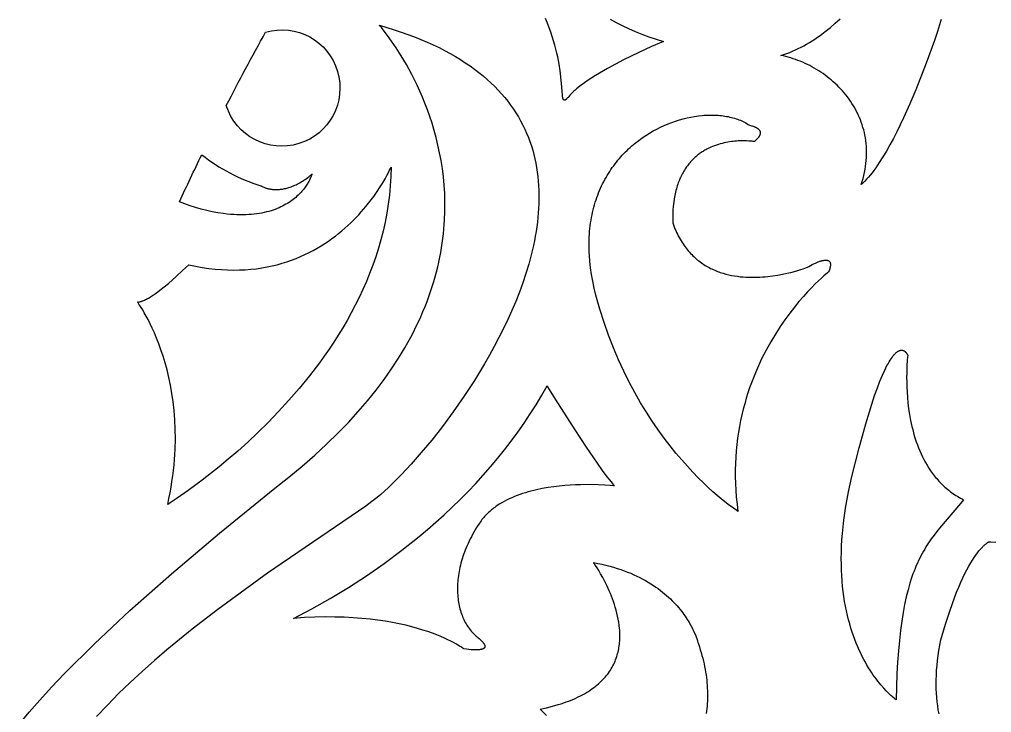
# Model space of a CAD drawing. Extents: x -3008 to 184, y 2842 to 4842.
# Drawn here: x -2762.5 to -2462.8, y 3997.6 to 4211.3 of the extents above; entities that cross this region are included whole.
import ezdxf

# ---------------------------------------------------------------- set-up
doc = ezdxf.new("R2010")
doc.units = 0
doc.layers.add('LAYER_1', color=7, linetype='CONTINUOUS')

msp = doc.modelspace()

# ---------------------------------------------------------------- linework, layer by layer
at = {"layer": 'LAYER_1'}
for points in [[(-2580.34, 4211.45), (-2578.53, 4210.43), (-2576.65, 4209.45), (-2574.7, 4208.51), (-2572.69, 4207.62), (-2570.62, 4206.77), (-2568.47, 4205.97), (-2566.26, 4205.22), (-2563.97, 4204.52), (-2567.66, 4202.94), (-2571.58, 4201.15), (-2576.26, 4198.87), (-2578.74, 4197.58), (-2581.24, 4196.22), (-2583.7, 4194.79), (-2584.9, 4194.06), (-2586.06, 4193.32), (-2587.19, 4192.58), (-2588.27, 4191.82), (-2589.3, 4191.07), (-2590.27, 4190.31), (-2590.72, 4189.93), (-2591.17, 4189.55), (-2591.59, 4189.18), (-2591.99, 4188.8), (-2592.37, 4188.42), (-2592.73, 4188.05), (-2593.07, 4187.68), (-2593.38, 4187.3), (-2593.53, 4187.13), (-2593.67, 4186.97), (-2593.73, 4186.9), (-2593.8, 4186.84), (-2593.86, 4186.78), (-2593.92, 4186.72), (-2593.98, 4186.67), (-2594.03, 4186.62), (-2594.09, 4186.58), (-2594.14, 4186.54), (-2594.19, 4186.51), (-2594.24, 4186.48), (-2594.28, 4186.46), (-2594.33, 4186.44), (-2594.37, 4186.42), (-2594.41, 4186.41), (-2594.45, 4186.41), (-2594.49, 4186.41), (-2594.53, 4186.41), (-2594.57, 4186.42), (-2594.6, 4186.43), (-2594.63, 4186.45), (-2594.66, 4186.47), (-2594.69, 4186.49), (-2594.72, 4186.52), (-2594.75, 4186.56), (-2594.78, 4186.6), (-2594.8, 4186.64), (-2594.83, 4186.68), (-2594.85, 4186.74), (-2594.88, 4186.79), (-2594.9, 4186.85), (-2594.92, 4186.91), (-2594.94, 4186.98), (-2594.96, 4187.05), (-2594.98, 4187.13), (-2594.99, 4187.21), (-2595.01, 4187.29), (-2595.04, 4187.47), (-2595.07, 4187.66), (-2595.13, 4188.1), (-2595.23, 4189.14), (-2595.32, 4190.42), (-2595.61, 4193.61), (-2595.83, 4195.5), (-2596.15, 4197.57), (-2596.34, 4198.67), (-2596.56, 4199.8), (-2596.82, 4200.98), (-2597.11, 4202.2), (-2597.44, 4203.44), (-2597.81, 4204.73), (-2598.22, 4206.04), (-2598.67, 4207.39), (-2599.18, 4208.77), (-2599.73, 4210.17), (-2600.34, 4211.6)], [(-2478.39, 4211.35), (-2478.58, 4210.69), (-2479.52, 4207.65), (-2480.45, 4204.84), (-2482.96, 4197.82), (-2486.18, 4189.59), (-2488.01, 4185.27), (-2489.96, 4180.94), (-2492.01, 4176.7), (-2493.06, 4174.65), (-2494.13, 4172.66), (-2495.22, 4170.74), (-2496.32, 4168.91), (-2497.42, 4167.17), (-2497.98, 4166.35), (-2498.53, 4165.55), (-2499.09, 4164.78), (-2499.65, 4164.05), (-2500.21, 4163.35), (-2500.77, 4162.68), (-2501.33, 4162.05), (-2501.88, 4161.46), (-2502.16, 4161.18), (-2502.44, 4160.91), (-2502.72, 4160.65), (-2503, 4160.4), (-2502.69, 4161.36), (-2502.42, 4162.31), (-2502.18, 4163.25), (-2501.97, 4164.18), (-2501.79, 4165.11), (-2501.65, 4166.03), (-2501.53, 4166.95), (-2501.44, 4167.85), (-2501.38, 4168.75), (-2501.35, 4169.64), (-2501.34, 4170.52), (-2501.37, 4171.39), (-2501.41, 4172.26), (-2501.49, 4173.11), (-2501.59, 4173.96), (-2501.72, 4174.8), (-2501.87, 4175.62), (-2502.04, 4176.44), (-2502.24, 4177.25), (-2502.46, 4178.05), (-2502.71, 4178.83), (-2502.98, 4179.61), (-2503.27, 4180.38), (-2503.58, 4181.13), (-2503.91, 4181.88), (-2504.26, 4182.61), (-2504.63, 4183.33), (-2505.02, 4184.04), (-2505.43, 4184.74), (-2505.85, 4185.43), (-2506.3, 4186.1), (-2506.76, 4186.77), (-2507.24, 4187.42), (-2507.74, 4188.05), (-2508.25, 4188.68), (-2508.77, 4189.29), (-2509.32, 4189.88), (-2509.87, 4190.47), (-2510.44, 4191.04), (-2511.02, 4191.59), (-2511.62, 4192.13), (-2512.23, 4192.66), (-2512.85, 4193.17), (-2513.48, 4193.67), (-2514.12, 4194.15), (-2514.77, 4194.62), (-2515.44, 4195.07), (-2516.11, 4195.51), (-2516.79, 4195.93), (-2517.48, 4196.34), (-2518.18, 4196.72), (-2518.88, 4197.1), (-2519.59, 4197.45), (-2520.31, 4197.79), (-2521.04, 4198.11), (-2521.77, 4198.42), (-2522.5, 4198.71), (-2523.24, 4198.98), (-2523.98, 4199.23), (-2524.73, 4199.46), (-2525.48, 4199.68), (-2526.23, 4199.88), (-2526.99, 4200.06), (-2527.74, 4200.22), (-2526.84, 4200.5), (-2525.94, 4200.81), (-2525.05, 4201.15), (-2524.16, 4201.52), (-2523.28, 4201.91), (-2522.4, 4202.33), (-2521.53, 4202.77), (-2520.67, 4203.24), (-2519.82, 4203.72), (-2518.97, 4204.23), (-2518.14, 4204.75), (-2517.31, 4205.29), (-2516.49, 4205.85), (-2515.68, 4206.43), (-2514.08, 4207.63), (-2512.52, 4208.87), (-2511.01, 4210.16), (-2509.54, 4211.49)], [(-2762.49, 3994.08), (-2759.52, 3997.65), (-2756.23, 4001.43), (-2752.59, 4005.42), (-2748.58, 4009.64), (-2739.38, 4018.81), (-2728.46, 4029.01), (-2715.66, 4040.35), (-2700.81, 4052.91), (-2683.77, 4066.79), (-2679.45, 4070.18), (-2675.35, 4073.57), (-2671.47, 4076.95), (-2667.8, 4080.33), (-2664.35, 4083.7), (-2661.1, 4087.05), (-2658.05, 4090.39), (-2655.2, 4093.72), (-2652.53, 4097.04), (-2650.05, 4100.33), (-2647.75, 4103.61), (-2645.63, 4106.87), (-2643.67, 4110.1), (-2642.76, 4111.71), (-2641.88, 4113.31), (-2641.05, 4114.91), (-2640.25, 4116.5), (-2639.5, 4118.08), (-2638.78, 4119.66), (-2638.1, 4121.23), (-2637.45, 4122.79), (-2636.85, 4124.35), (-2636.27, 4125.89), (-2635.73, 4127.43), (-2635.23, 4128.96), (-2634.76, 4130.49), (-2634.32, 4132), (-2633.92, 4133.51), (-2633.55, 4135.01), (-2633.21, 4136.49), (-2632.9, 4137.97), (-2632.61, 4139.44), (-2632.36, 4140.9), (-2632.14, 4142.36), (-2631.94, 4143.8), (-2631.78, 4145.23), (-2631.64, 4146.65), (-2631.52, 4148.06), (-2631.43, 4149.46), (-2631.33, 4152.22), (-2631.32, 4154.94), (-2631.4, 4157.61), (-2631.56, 4160.24), (-2631.8, 4162.81), (-2632.12, 4165.34), (-2632.51, 4167.81), (-2632.96, 4170.22), (-2633.47, 4172.58), (-2634.03, 4174.88), (-2634.65, 4177.12), (-2635.31, 4179.3), (-2636, 4181.42), (-2636.74, 4183.48), (-2637.5, 4185.47), (-2638.28, 4187.39), (-2639.09, 4189.24), (-2639.9, 4191.03), (-2640.73, 4192.74), (-2641.56, 4194.38), (-2642.39, 4195.94), (-2643.22, 4197.43), (-2644.83, 4200.16), (-2646.35, 4202.58), (-2647.76, 4204.65), (-2648.99, 4206.38), (-2650.03, 4207.75), (-2650.81, 4208.74), (-2651.45, 4209.49), (-2651.49, 4209.54), (-2649.2, 4208.87), (-2646.98, 4208.18), (-2644.82, 4207.46), (-2642.72, 4206.71), (-2640.68, 4205.95), (-2638.71, 4205.15), (-2636.79, 4204.33), (-2634.94, 4203.49), (-2633.14, 4202.63), (-2631.41, 4201.75), (-2629.73, 4200.84), (-2628.11, 4199.91), (-2626.55, 4198.96), (-2625.04, 4197.99), (-2623.58, 4197), (-2622.19, 4195.99), (-2620.84, 4194.96), (-2619.55, 4193.91), (-2618.31, 4192.84), (-2617.13, 4191.76), (-2615.99, 4190.66), (-2614.91, 4189.54), (-2613.87, 4188.4), (-2612.89, 4187.25), (-2611.95, 4186.08), (-2611.07, 4184.9), (-2610.23, 4183.7), (-2609.43, 4182.49), (-2608.68, 4181.27), (-2607.98, 4180.03), (-2607.32, 4178.77), (-2606.71, 4177.51), (-2606.14, 4176.23), (-2605.61, 4174.94), (-2605.13, 4173.64), (-2604.68, 4172.33), (-2604.28, 4171.01), (-2603.92, 4169.67), (-2603.6, 4168.33), (-2603.31, 4166.98), (-2603.06, 4165.62), (-2602.85, 4164.26), (-2602.68, 4162.88), (-2602.55, 4161.5), (-2602.45, 4160.11), (-2602.38, 4158.71), (-2602.35, 4157.31), (-2602.35, 4155.9), (-2602.38, 4154.49), (-2602.45, 4153.07), (-2602.55, 4151.65), (-2602.68, 4150.22), (-2602.84, 4148.79), (-2603.02, 4147.36), (-2603.24, 4145.92), (-2603.49, 4144.49), (-2603.76, 4143.05), (-2604.06, 4141.61), (-2604.74, 4138.72), (-2605.51, 4135.84), (-2606.39, 4132.96), (-2607.35, 4130.09), (-2608.39, 4127.23), (-2609.51, 4124.39), (-2610.7, 4121.56), (-2611.97, 4118.75), (-2613.29, 4115.97), (-2614.67, 4113.22), (-2616.11, 4110.5), (-2617.58, 4107.81), (-2619.1, 4105.17), (-2622.25, 4100), (-2625.49, 4095.04), (-2628.79, 4090.3), (-2632.11, 4085.82), (-2635.4, 4081.62), (-2638.62, 4077.73), (-2641.73, 4074.18), (-2644.69, 4070.99), (-2647.45, 4068.2), (-2648.74, 4066.96), (-2649.97, 4065.83), (-2651.13, 4064.82), (-2652.21, 4063.92), (-2653.84, 4062.65), (-2655.74, 4061.24), (-2685.97, 4040.51), (-2701.38, 4029.35), (-2709.26, 4023.27), (-2717.06, 4016.9), (-2720.89, 4013.61), (-2724.66, 4010.27), (-2728.34, 4006.86), (-2731.92, 4003.41), (-2735.37, 3999.9), (-2738.69, 3996.34)], [(-2479.02, 3997.16), (-2479.23, 3998.38), (-2479.41, 3999.63), (-2479.57, 4000.91), (-2479.69, 4002.22), (-2479.79, 4003.55), (-2479.85, 4004.91), (-2479.88, 4006.29), (-2479.87, 4007.71), (-2479.83, 4009.15), (-2479.75, 4010.62), (-2479.64, 4012.11), (-2479.48, 4013.63), (-2479.28, 4015.18), (-2479.04, 4016.75), (-2478.76, 4018.35), (-2478.43, 4019.98), (-2477.02, 4024.84), (-2475.62, 4029.16), (-2474.25, 4032.97), (-2473.58, 4034.69), (-2472.92, 4036.29), (-2472.27, 4037.78), (-2471.64, 4039.17), (-2471.01, 4040.45), (-2470.41, 4041.63), (-2469.82, 4042.71), (-2469.24, 4043.7), (-2468.69, 4044.6), (-2468.16, 4045.42), (-2467.65, 4046.16), (-2467.16, 4046.82), (-2466.7, 4047.41), (-2466.26, 4047.93), (-2465.86, 4048.39), (-2465.66, 4048.59), (-2465.48, 4048.78), (-2465.3, 4048.96), (-2465.13, 4049.12), (-2464.96, 4049.27), (-2464.81, 4049.41), (-2464.66, 4049.54), (-2464.52, 4049.65), (-2464.39, 4049.75), (-2464.27, 4049.84), (-2464.16, 4049.92), (-2464.05, 4049.99), (-2463.96, 4050.06), (-2463.87, 4050.11), (-2463.79, 4050.16), (-2463.73, 4050.19), (-2463.67, 4050.22), (-2463.62, 4050.25), (-2463.59, 4050.27), (-2463.56, 4050.28), (-2463.54, 4050.29), (-2463.54, 4050.29), (-2463.54, 4050.29), (-2463.53, 4050.29), (-2463.51, 4050.28), (-2463.41, 4050.27), (-2463.02, 4050.22), (-2461.54, 4050.09)], [(-2600.06, 3996.69), (-2601.1, 3997.76), (-2601.98, 3998.62), (-2601.99, 3998.63), (-2600.02, 3999.06), (-2598.16, 3999.52), (-2596.39, 4000.02), (-2595.54, 4000.29), (-2594.71, 4000.56), (-2593.91, 4000.84), (-2593.13, 4001.13), (-2592.38, 4001.43), (-2591.64, 4001.74), (-2590.93, 4002.06), (-2590.24, 4002.38), (-2589.57, 4002.71), (-2588.93, 4003.05), (-2588.3, 4003.39), (-2587.69, 4003.75), (-2587.11, 4004.11), (-2586.55, 4004.47), (-2586, 4004.85), (-2585.48, 4005.22), (-2584.97, 4005.61), (-2584.49, 4006), (-2584.02, 4006.4), (-2583.57, 4006.8), (-2583.14, 4007.21), (-2582.73, 4007.62), (-2582.33, 4008.04), (-2581.96, 4008.47), (-2581.6, 4008.89), (-2581.26, 4009.33), (-2580.93, 4009.76), (-2580.62, 4010.21), (-2580.33, 4010.65), (-2580.05, 4011.1), (-2579.79, 4011.55), (-2579.54, 4012.01), (-2579.31, 4012.47), (-2579.09, 4012.93), (-2578.89, 4013.4), (-2578.7, 4013.86), (-2578.53, 4014.33), (-2578.37, 4014.81), (-2578.22, 4015.28), (-2578.09, 4015.76), (-2577.97, 4016.24), (-2577.86, 4016.72), (-2577.76, 4017.2), (-2577.68, 4017.68), (-2577.6, 4018.16), (-2577.54, 4018.65), (-2577.49, 4019.13), (-2577.45, 4019.62), (-2577.42, 4020.11), (-2577.41, 4020.59), (-2577.4, 4021.08), (-2577.4, 4021.56), (-2577.41, 4022.05), (-2577.43, 4022.53), (-2577.46, 4023.02), (-2577.5, 4023.5), (-2577.6, 4024.46), (-2577.73, 4025.41), (-2577.9, 4026.36), (-2578.09, 4027.3), (-2578.3, 4028.23), (-2578.54, 4029.14), (-2578.8, 4030.04), (-2579.07, 4030.93), (-2579.36, 4031.8), (-2579.67, 4032.65), (-2579.99, 4033.48), (-2580.32, 4034.29), (-2580.65, 4035.08), (-2581.33, 4036.58), (-2582.02, 4037.98), (-2582.69, 4039.25), (-2583.33, 4040.4), (-2583.92, 4041.4), (-2584.44, 4042.24), (-2584.87, 4042.92), (-2585.42, 4043.72), (-2585.49, 4043.83), (-2584.2, 4043.58), (-2582.94, 4043.31), (-2581.71, 4043.03), (-2580.52, 4042.72), (-2579.36, 4042.39), (-2578.23, 4042.05), (-2577.14, 4041.69), (-2576.07, 4041.31), (-2575.04, 4040.91), (-2574.04, 4040.51), (-2573.07, 4040.08), (-2572.12, 4039.65), (-2571.21, 4039.2), (-2570.33, 4038.74), (-2569.47, 4038.27), (-2568.65, 4037.79), (-2567.85, 4037.3), (-2567.07, 4036.8), (-2566.33, 4036.29), (-2565.61, 4035.78), (-2564.91, 4035.26), (-2564.25, 4034.74), (-2563.6, 4034.21), (-2562.98, 4033.68), (-2562.39, 4033.14), (-2561.82, 4032.61), (-2561.27, 4032.07), (-2560.74, 4031.53), (-2560.24, 4030.99), (-2559.76, 4030.46), (-2559.3, 4029.92), (-2558.86, 4029.39), (-2558.44, 4028.86), (-2558.04, 4028.34), (-2557.66, 4027.82), (-2557.3, 4027.31), (-2556.96, 4026.81), (-2556.64, 4026.31), (-2556.34, 4025.82), (-2556.05, 4025.34), (-2555.52, 4024.41), (-2555.06, 4023.53), (-2554.66, 4022.71), (-2554.32, 4021.94), (-2554.03, 4021.24), (-2553.79, 4020.61), (-2553.6, 4020.06), (-2553.45, 4019.59), (-2553.34, 4019.22), (-2553.27, 4018.95), (-2553.21, 4018.74), (-2553.21, 4018.72), (-2552.9, 4017.83), (-2552.61, 4016.95), (-2552.34, 4016.07), (-2552.09, 4015.19), (-2551.85, 4014.33), (-2551.64, 4013.46), (-2551.44, 4012.6), (-2551.26, 4011.75), (-2551.1, 4010.9), (-2550.96, 4010.05), (-2550.83, 4009.21), (-2550.72, 4008.38), (-2550.62, 4007.55), (-2550.55, 4006.72), (-2550.48, 4005.91), (-2550.44, 4005.09), (-2550.41, 4004.28), (-2550.39, 4003.48), (-2550.39, 4002.68), (-2550.4, 4001.89), (-2550.43, 4001.1), (-2550.47, 4000.32), (-2550.53, 3999.55), (-2550.6, 3998.78), (-2550.68, 3998.01), (-2550.78, 3997.25)]]:
    msp.add_lwpolyline(points, dxfattribs=at)
for points in [[(-2686.6, 4207.41, -2.371639), (-2698.72, 4184.76, -0.008513)], [(-2706.29, 4169.6, 0.09139), (-2688.08, 4160.04), (-2688.06, 4160.03), (-2688, 4160), (-2687.91, 4159.94), (-2687.78, 4159.88), (-2687.62, 4159.79), (-2687.42, 4159.7), (-2687.19, 4159.6), (-2686.92, 4159.5), (-2686.78, 4159.44), (-2686.62, 4159.39), (-2686.46, 4159.34), (-2686.29, 4159.29), (-2686.12, 4159.24), (-2685.93, 4159.19), (-2685.74, 4159.14), (-2685.54, 4159.1), (-2685.33, 4159.06), (-2685.12, 4159.02), (-2684.9, 4158.99), (-2684.67, 4158.95), (-2684.43, 4158.93), (-2684.19, 4158.91), (-2683.94, 4158.89), (-2683.68, 4158.88), (-2683.42, 4158.87), (-2683.15, 4158.87), (-2682.87, 4158.88), (-2682.59, 4158.9), (-2682.3, 4158.92), (-2682, 4158.95), (-2681.7, 4158.98), (-2681.39, 4159.03), (-2681.07, 4159.08), (-2680.75, 4159.15), (-2680.42, 4159.22), (-2680.09, 4159.3), (-2679.75, 4159.4), (-2679.4, 4159.5), (-2679.05, 4159.62), (-2678.69, 4159.74), (-2678.33, 4159.88), (-2677.96, 4160.03), (-2677.59, 4160.19), (-2677.21, 4160.37), (-2676.83, 4160.56), (-2676.44, 4160.76), (-2676.05, 4160.98), (-2675.65, 4161.21), (-2675.25, 4161.46), (-2674.84, 4161.72), (-2674.43, 4162), (-2674.01, 4162.29), (-2673.59, 4162.6), (-2673.16, 4162.93), (-2672.73, 4163.27), (-2672.29, 4163.63), (-2672.31, 4163.59), (-2672.35, 4163.46), (-2672.42, 4163.26), (-2672.52, 4162.99), (-2672.66, 4162.65), (-2672.84, 4162.26), (-2673.06, 4161.81), (-2673.33, 4161.32), (-2673.47, 4161.06), (-2673.63, 4160.79), (-2673.81, 4160.51), (-2673.99, 4160.22), (-2674.19, 4159.93), (-2674.4, 4159.63), (-2674.63, 4159.33), (-2674.87, 4159.02), (-2675.12, 4158.7), (-2675.39, 4158.39), (-2675.67, 4158.07), (-2675.97, 4157.74), (-2676.28, 4157.42), (-2676.61, 4157.1), (-2676.95, 4156.78), (-2677.32, 4156.46), (-2677.69, 4156.14), (-2678.09, 4155.82), (-2678.5, 4155.51), (-2678.93, 4155.2), (-2679.38, 4154.9), (-2679.85, 4154.61), (-2680.34, 4154.32), (-2680.84, 4154.03), (-2681.37, 4153.76), (-2681.91, 4153.49), (-2682.47, 4153.24), (-2683.06, 4152.99), (-2683.66, 4152.76), (-2684.29, 4152.54), (-2684.94, 4152.33), (-2685.61, 4152.13), (-2686.3, 4151.95), (-2687.02, 4151.78), (-2687.75, 4151.63), (-2688.51, 4151.5), (-2689.3, 4151.38), (-2690.1, 4151.28), (-2690.94, 4151.2), (-2691.79, 4151.14), (-2692.67, 4151.1), (-2693.58, 4151.07), (-2694.51, 4151.08), (-2695.46, 4151.1), (-2696.45, 4151.15), (-2697.46, 4151.22), (-2698.49, 4151.31), (-2699.55, 4151.44, -0.068102), (-2713.14, 4155.12, -0.005308)]]:
    msp.add_lwpolyline(points, format="xyb", close=True, dxfattribs=at)
for points in [[(-2519.49, 4134.94), (-2519.49, 4134.94), (-2519.49, 4134.94), (-2519.49, 4134.94), (-2519.47, 4134.95), (-2519.39, 4135), (-2519.1, 4135.17), (-2518.65, 4135.42), (-2518.08, 4135.72), (-2517.42, 4136.05), (-2517.06, 4136.21), (-2516.7, 4136.37), (-2516.32, 4136.53), (-2515.94, 4136.67), (-2515.75, 4136.74), (-2515.56, 4136.8), (-2515.38, 4136.86), (-2515.19, 4136.91), (-2515.01, 4136.96), (-2514.83, 4137), (-2514.65, 4137.04), (-2514.47, 4137.06), (-2514.39, 4137.08), (-2514.3, 4137.09), (-2514.22, 4137.1), (-2514.14, 4137.1), (-2514.06, 4137.11), (-2513.98, 4137.11), (-2513.9, 4137.11), (-2513.82, 4137.11), (-2513.74, 4137.1), (-2513.67, 4137.1), (-2513.6, 4137.09), (-2513.56, 4137.09), (-2513.53, 4137.08), (-2513.49, 4137.07), (-2513.46, 4137.07), (-2513.43, 4137.06), (-2513.39, 4137.05), (-2513.36, 4137.04), (-2513.33, 4137.03), (-2513.3, 4137.02), (-2513.26, 4137.01), (-2513.23, 4137), (-2513.2, 4136.99), (-2513.17, 4136.98), (-2513.14, 4136.96), (-2513.12, 4136.95), (-2513.09, 4136.94), (-2513.06, 4136.92), (-2513.03, 4136.91), (-2513.01, 4136.89), (-2512.98, 4136.87), (-2512.95, 4136.85), (-2512.93, 4136.83), (-2512.91, 4136.82), (-2512.88, 4136.8), (-2512.86, 4136.77), (-2512.84, 4136.75), (-2512.81, 4136.73), (-2512.79, 4136.71), (-2512.77, 4136.68), (-2512.75, 4136.66), (-2512.73, 4136.63), (-2512.72, 4136.61), (-2512.7, 4136.58), (-2512.68, 4136.55), (-2512.66, 4136.52), (-2512.65, 4136.49), (-2512.63, 4136.46), (-2512.62, 4136.43), (-2512.61, 4136.4), (-2512.59, 4136.37), (-2512.58, 4136.33), (-2512.57, 4136.3), (-2512.56, 4136.26), (-2512.55, 4136.23), (-2512.54, 4136.19), (-2512.53, 4136.15), (-2512.52, 4136.11), (-2512.52, 4136.07), (-2512.51, 4136.03), (-2512.5, 4135.99), (-2512.5, 4135.95), (-2512.5, 4135.9), (-2512.49, 4135.86), (-2512.49, 4135.81), (-2512.49, 4135.77), (-2512.49, 4135.72), (-2512.49, 4135.62), (-2512.5, 4135.52), (-2512.51, 4135.42), (-2512.52, 4135.31), (-2512.54, 4135.19), (-2512.56, 4135.08), (-2512.58, 4134.96), (-2512.61, 4134.83), (-2512.64, 4134.7), (-2512.67, 4134.57), (-2512.71, 4134.43), (-2512.8, 4134.14), (-2512.91, 4133.83), (-2513.04, 4133.5), (-2513.42, 4133.19), (-2514.51, 4132.27), (-2515.27, 4131.58), (-2516.17, 4130.74), (-2517.19, 4129.75), (-2518.32, 4128.61), (-2519.53, 4127.33), (-2520.83, 4125.9), (-2522.19, 4124.33), (-2523.59, 4122.61), (-2525.04, 4120.75), (-2526.5, 4118.74), (-2527.98, 4116.6), (-2529.45, 4114.31), (-2530.9, 4111.89), (-2532.32, 4109.33), (-2533.01, 4108), (-2533.69, 4106.63), (-2534.35, 4105.23), (-2535, 4103.8), (-2535.63, 4102.33), (-2536.24, 4100.83), (-2536.82, 4099.3), (-2537.39, 4097.73), (-2537.93, 4096.13), (-2538.44, 4094.5), (-2538.92, 4092.83), (-2539.37, 4091.13), (-2539.79, 4089.4), (-2540.17, 4087.64), (-2540.52, 4085.84), (-2540.83, 4084.01), (-2541.1, 4082.15), (-2541.33, 4080.26), (-2541.52, 4078.34), (-2541.67, 4076.38), (-2541.77, 4074.39), (-2541.82, 4072.38), (-2541.82, 4070.33), (-2541.77, 4068.25), (-2541.66, 4066.13), (-2541.5, 4063.99), (-2541.29, 4061.82), (-2541.02, 4059.61), (-2541.37, 4059.85), (-2542.4, 4060.57), (-2544.01, 4061.77), (-2546.14, 4063.48), (-2547.37, 4064.52), (-2548.71, 4065.69), (-2550.14, 4067), (-2551.65, 4068.43), (-2553.23, 4069.99), (-2554.88, 4071.69), (-2556.58, 4073.52), (-2558.32, 4075.48), (-2560.1, 4077.59), (-2561.91, 4079.83), (-2563.74, 4082.21), (-2565.57, 4084.73), (-2567.4, 4087.39), (-2569.22, 4090.19), (-2571.02, 4093.14), (-2572.79, 4096.23), (-2574.52, 4099.47), (-2576.21, 4102.86), (-2577.83, 4106.39), (-2579.39, 4110.07), (-2580.88, 4113.91), (-2582.27, 4117.89), (-2583.58, 4122.03), (-2584.77, 4126.33), (-2585.31, 4128.49), (-2585.76, 4130.61), (-2586.13, 4132.69), (-2586.43, 4134.72), (-2586.65, 4136.71), (-2586.8, 4138.65), (-2586.85, 4139.61), (-2586.88, 4140.55), (-2586.89, 4141.48), (-2586.89, 4142.41), (-2586.87, 4143.32), (-2586.83, 4144.22), (-2586.78, 4145.11), (-2586.71, 4145.99), (-2586.63, 4146.86), (-2586.53, 4147.72), (-2586.42, 4148.56), (-2586.29, 4149.4), (-2586.14, 4150.22), (-2585.98, 4151.04), (-2585.81, 4151.84), (-2585.62, 4152.63), (-2585.42, 4153.42), (-2585.21, 4154.19), (-2584.98, 4154.95), (-2584.74, 4155.7), (-2584.49, 4156.43), (-2584.22, 4157.16), (-2583.94, 4157.88), (-2583.65, 4158.59), (-2583.35, 4159.28), (-2583.04, 4159.97), (-2582.71, 4160.64), (-2582.38, 4161.3), (-2582.03, 4161.96), (-2581.67, 4162.6), (-2581.3, 4163.23), (-2580.93, 4163.85), (-2580.54, 4164.46), (-2580.14, 4165.06), (-2579.73, 4165.65), (-2579.31, 4166.23), (-2578.89, 4166.79), (-2578.46, 4167.35), (-2578.01, 4167.9), (-2577.56, 4168.43), (-2577.1, 4168.96), (-2576.64, 4169.47), (-2576.16, 4169.98), (-2575.68, 4170.47), (-2575.19, 4170.95), (-2574.7, 4171.42), (-2574.19, 4171.88), (-2573.69, 4172.34), (-2573.17, 4172.78), (-2572.65, 4173.21), (-2571.59, 4174.03), (-2570.52, 4174.82), (-2569.42, 4175.56), (-2568.31, 4176.27), (-2567.18, 4176.93), (-2566.04, 4177.54), (-2564.89, 4178.12), (-2563.73, 4178.66), (-2562.56, 4179.15), (-2561.39, 4179.6), (-2560.21, 4180.01), (-2559.04, 4180.38), (-2557.86, 4180.71), (-2556.69, 4181), (-2555.52, 4181.24), (-2554.35, 4181.45), (-2553.2, 4181.61), (-2552.06, 4181.73), (-2551.49, 4181.78), (-2550.92, 4181.81), (-2550.36, 4181.84), (-2549.81, 4181.86), (-2549.25, 4181.86), (-2548.7, 4181.85), (-2548.16, 4181.84), (-2547.62, 4181.81), (-2547.09, 4181.78), (-2546.56, 4181.73), (-2546.03, 4181.68), (-2545.51, 4181.61), (-2545, 4181.53), (-2544.49, 4181.45), (-2543.99, 4181.35), (-2543.5, 4181.24), (-2543.02, 4181.13), (-2542.54, 4181), (-2542.06, 4180.86), (-2541.6, 4180.72), (-2541.14, 4180.56), (-2540.7, 4180.39), (-2540.26, 4180.22), (-2539.82, 4180.03), (-2539.4, 4179.83), (-2538.99, 4179.63), (-2538.58, 4179.41), (-2538.19, 4179.18), (-2537.8, 4178.94), (-2537.43, 4178.7), (-2537.13, 4178.63), (-2536.86, 4178.56), (-2536.59, 4178.48), (-2536.35, 4178.4), (-2536.12, 4178.32), (-2535.9, 4178.24), (-2535.8, 4178.2), (-2535.7, 4178.16), (-2535.61, 4178.11), (-2535.51, 4178.07), (-2535.43, 4178.02), (-2535.34, 4177.98), (-2535.26, 4177.93), (-2535.18, 4177.89), (-2535.11, 4177.84), (-2535.03, 4177.79), (-2534.96, 4177.75), (-2534.9, 4177.7), (-2534.84, 4177.65), (-2534.78, 4177.6), (-2534.72, 4177.55), (-2534.67, 4177.51), (-2534.62, 4177.46), (-2534.57, 4177.41), (-2534.52, 4177.36), (-2534.48, 4177.31), (-2534.46, 4177.28), (-2534.44, 4177.26), (-2534.42, 4177.23), (-2534.4, 4177.2), (-2534.39, 4177.18), (-2534.37, 4177.15), (-2534.35, 4177.13), (-2534.34, 4177.1), (-2534.32, 4177.08), (-2534.31, 4177.05), (-2534.3, 4177.03), (-2534.28, 4177), (-2534.27, 4176.97), (-2534.26, 4176.95), (-2534.25, 4176.92), (-2534.24, 4176.9), (-2534.23, 4176.87), (-2534.22, 4176.84), (-2534.21, 4176.82), (-2534.2, 4176.79), (-2534.19, 4176.77), (-2534.18, 4176.74), (-2534.18, 4176.71), (-2534.17, 4176.69), (-2534.16, 4176.66), (-2534.16, 4176.63), (-2534.15, 4176.61), (-2534.15, 4176.58), (-2534.15, 4176.56), (-2534.14, 4176.53), (-2534.14, 4176.5), (-2534.14, 4176.48), (-2534.14, 4176.45), (-2534.13, 4176.42), (-2534.13, 4176.4), (-2534.13, 4176.37), (-2534.13, 4176.32), (-2534.14, 4176.27), (-2534.14, 4176.21), (-2534.15, 4176.16), (-2534.15, 4176.11), (-2534.16, 4176.06), (-2534.18, 4176.01), (-2534.19, 4175.95), (-2534.2, 4175.9), (-2534.22, 4175.85), (-2534.23, 4175.8), (-2534.25, 4175.75), (-2534.27, 4175.7), (-2534.29, 4175.65), (-2534.31, 4175.6), (-2534.33, 4175.55), (-2534.36, 4175.5), (-2534.38, 4175.45), (-2534.41, 4175.4), (-2534.44, 4175.35), (-2534.49, 4175.25), (-2534.55, 4175.16), (-2534.61, 4175.07), (-2534.68, 4174.97), (-2534.75, 4174.89), (-2534.81, 4174.8), (-2534.88, 4174.71), (-2534.96, 4174.63), (-2535.03, 4174.55), (-2535.17, 4174.4), (-2535.31, 4174.26), (-2535.45, 4174.13), (-2535.57, 4174.01), (-2535.69, 4173.92), (-2535.79, 4173.83), (-2535.94, 4173.72), (-2535.99, 4173.67), (-2536.07, 4173.69), (-2536.28, 4173.72), (-2536.63, 4173.76), (-2537.1, 4173.8), (-2537.69, 4173.84), (-2538.37, 4173.88), (-2539.15, 4173.89), (-2540.02, 4173.89), (-2540.96, 4173.85), (-2541.45, 4173.82), (-2541.96, 4173.78), (-2542.49, 4173.72), (-2543.02, 4173.66), (-2543.57, 4173.58), (-2544.13, 4173.49), (-2544.69, 4173.38), (-2545.27, 4173.26), (-2545.85, 4173.12), (-2546.44, 4172.96), (-2547.03, 4172.79), (-2547.62, 4172.6), (-2548.22, 4172.38), (-2548.82, 4172.15), (-2549.41, 4171.9), (-2550.01, 4171.62), (-2550.6, 4171.32), (-2550.89, 4171.16), (-2551.19, 4170.99), (-2551.48, 4170.82), (-2551.77, 4170.64), (-2552.06, 4170.46), (-2552.35, 4170.27), (-2552.63, 4170.07), (-2552.91, 4169.87), (-2553.19, 4169.65), (-2553.47, 4169.44), (-2553.75, 4169.21), (-2554.02, 4168.98), (-2554.29, 4168.74), (-2554.56, 4168.49), (-2554.82, 4168.23), (-2555.09, 4167.97), (-2555.34, 4167.7), (-2555.6, 4167.42), (-2555.85, 4167.14), (-2556.09, 4166.84), (-2556.34, 4166.54), (-2556.57, 4166.23), (-2556.81, 4165.91), (-2557.04, 4165.58), (-2557.26, 4165.24), (-2557.48, 4164.9), (-2557.7, 4164.54), (-2557.91, 4164.18), (-2558.11, 4163.81), (-2558.31, 4163.43), (-2558.5, 4163.04), (-2558.69, 4162.63), (-2558.88, 4162.23), (-2559.05, 4161.81), (-2559.22, 4161.38), (-2559.39, 4160.94), (-2559.54, 4160.49), (-2559.69, 4160.03), (-2559.84, 4159.56), (-2559.98, 4159.08), (-2560.11, 4158.59), (-2560.23, 4158.09), (-2560.35, 4157.58), (-2560.45, 4157.06), (-2560.55, 4156.52), (-2560.65, 4155.98), (-2560.81, 4154.86), (-2560.94, 4153.7), (-2561.03, 4152.48), (-2561.09, 4151.23), (-2561.12, 4149.92), (-2561.1, 4148.57), (-2560.88, 4147.95), (-2560.65, 4147.35), (-2560.41, 4146.76), (-2560.16, 4146.19), (-2559.91, 4145.63), (-2559.64, 4145.09), (-2559.38, 4144.56), (-2559.1, 4144.04), (-2558.81, 4143.53), (-2558.52, 4143.04), (-2558.22, 4142.56), (-2557.92, 4142.1), (-2557.61, 4141.65), (-2557.29, 4141.2), (-2556.97, 4140.78), (-2556.64, 4140.36), (-2556.3, 4139.96), (-2555.96, 4139.56), (-2555.61, 4139.18), (-2555.26, 4138.81), (-2554.9, 4138.46), (-2554.54, 4138.11), (-2554.17, 4137.78), (-2553.8, 4137.45), (-2553.42, 4137.14), (-2553.04, 4136.84), (-2552.65, 4136.55), (-2552.26, 4136.26), (-2551.87, 4135.99), (-2551.47, 4135.73), (-2551.07, 4135.48), (-2550.67, 4135.24), (-2550.26, 4135.01), (-2549.85, 4134.79), (-2549.43, 4134.57), (-2549.01, 4134.37), (-2548.59, 4134.17), (-2548.17, 4133.99), (-2547.75, 4133.81), (-2547.32, 4133.64), (-2546.89, 4133.48), (-2546.46, 4133.33), (-2546.03, 4133.19), (-2545.59, 4133.05), (-2544.72, 4132.81), (-2543.84, 4132.59), (-2542.96, 4132.4), (-2542.07, 4132.24), (-2541.19, 4132.11), (-2540.31, 4132), (-2539.42, 4131.92), (-2538.54, 4131.86), (-2537.67, 4131.82), (-2536.8, 4131.8), (-2535.94, 4131.8), (-2535.08, 4131.82), (-2534.24, 4131.86), (-2533.41, 4131.91), (-2532.58, 4131.97), (-2531.77, 4132.05), (-2530.2, 4132.25), (-2528.69, 4132.49), (-2527.27, 4132.75), (-2525.93, 4133.04), (-2524.68, 4133.33), (-2523.55, 4133.63), (-2522.54, 4133.92), (-2521.65, 4134.19), (-2520.9, 4134.43), (-2519.86, 4134.8)], [(-2647.9, 4165.78), (-2647.99, 4162.87), (-2648.16, 4159.99), (-2648.43, 4157.15), (-2648.8, 4154.33), (-2649.24, 4151.55), (-2649.77, 4148.8), (-2650.38, 4146.08), (-2651.07, 4143.4), (-2651.83, 4140.75), (-2652.66, 4138.13), (-2653.56, 4135.55), (-2654.53, 4133.01), (-2655.55, 4130.5), (-2656.64, 4128.03), (-2657.77, 4125.6), (-2658.97, 4123.2), (-2660.21, 4120.84), (-2661.49, 4118.52), (-2662.82, 4116.24), (-2664.19, 4114), (-2665.6, 4111.8), (-2667.04, 4109.64), (-2668.51, 4107.52), (-2670.01, 4105.44), (-2673.07, 4101.42), (-2676.21, 4097.56), (-2679.4, 4093.87), (-2682.61, 4090.37), (-2685.81, 4087.05), (-2688.99, 4083.91), (-2692.12, 4080.97), (-2695.17, 4078.22), (-2698.12, 4075.67), (-2700.94, 4073.32), (-2706.11, 4069.24), (-2710.48, 4066.02), (-2713.84, 4063.68), (-2716.01, 4062.25), (-2716.58, 4061.89), (-2716.72, 4061.8), (-2716.76, 4061.77), (-2716.77, 4061.77), (-2716.77, 4061.77), (-2716.39, 4063.57), (-2716.04, 4065.35), (-2715.73, 4067.11), (-2715.46, 4068.85), (-2715.22, 4070.56), (-2715.01, 4072.26), (-2714.84, 4073.92), (-2714.7, 4075.57), (-2714.59, 4077.19), (-2714.51, 4078.79), (-2714.43, 4081.91), (-2714.47, 4084.93), (-2714.6, 4087.86), (-2714.82, 4090.68), (-2715.12, 4093.41), (-2715.5, 4096.02), (-2715.94, 4098.54), (-2716.44, 4100.94), (-2716.99, 4103.24), (-2717.58, 4105.42), (-2718.21, 4107.5), (-2718.86, 4109.46), (-2719.52, 4111.3), (-2720.2, 4113.03), (-2720.88, 4114.64), (-2721.55, 4116.13), (-2722.2, 4117.5), (-2722.83, 4118.75), (-2723.43, 4119.87), (-2723.99, 4120.87), (-2724.5, 4121.74), (-2724.95, 4122.48), (-2725.34, 4123.08), (-2725.66, 4123.56), (-2726.04, 4124.11), (-2726.1, 4124.18), (-2726.05, 4124.18), (-2725.99, 4124.18), (-2725.94, 4124.18), (-2725.89, 4124.18), (-2725.84, 4124.19), (-2725.78, 4124.19), (-2725.67, 4124.21), (-2725.56, 4124.23), (-2725.45, 4124.25), (-2725.33, 4124.28), (-2725.21, 4124.31), (-2725.09, 4124.34), (-2724.96, 4124.38), (-2724.84, 4124.42), (-2724.71, 4124.46), (-2724.58, 4124.51), (-2724.45, 4124.56), (-2724.18, 4124.67), (-2723.91, 4124.79), (-2723.62, 4124.93), (-2723.34, 4125.08), (-2723.04, 4125.24), (-2722.74, 4125.4), (-2722.44, 4125.58), (-2721.81, 4125.97), (-2721.18, 4126.39), (-2720.53, 4126.84), (-2719.87, 4127.31), (-2719.21, 4127.81), (-2717.89, 4128.84), (-2716.59, 4129.92), (-2714.17, 4132.02), (-2712.18, 4133.86), (-2710.31, 4135.65), (-2708.22, 4135.22), (-2706.16, 4134.86), (-2704.14, 4134.56), (-2702.17, 4134.34), (-2700.23, 4134.18), (-2698.33, 4134.08), (-2696.48, 4134.04), (-2694.66, 4134.07), (-2692.88, 4134.14), (-2691.14, 4134.28), (-2689.44, 4134.47), (-2687.77, 4134.71), (-2686.15, 4134.99), (-2684.56, 4135.33), (-2683.01, 4135.7), (-2681.5, 4136.12), (-2680.02, 4136.59), (-2678.58, 4137.09), (-2677.18, 4137.62), (-2675.81, 4138.19), (-2674.48, 4138.79), (-2673.19, 4139.43), (-2671.93, 4140.09), (-2670.71, 4140.77), (-2669.52, 4141.48), (-2668.36, 4142.22), (-2667.25, 4142.97), (-2666.16, 4143.74), (-2665.11, 4144.52), (-2664.09, 4145.32), (-2663.11, 4146.13), (-2662.16, 4146.95), (-2661.24, 4147.78), (-2660.36, 4148.61), (-2659.51, 4149.45), (-2658.69, 4150.28), (-2657.9, 4151.12), (-2657.15, 4151.95), (-2656.43, 4152.78), (-2655.73, 4153.6), (-2654.44, 4155.21), (-2653.28, 4156.77), (-2652.23, 4158.26), (-2651.3, 4159.66), (-2650.49, 4160.96), (-2649.79, 4162.14), (-2649.21, 4163.19), (-2648.73, 4164.08), (-2648.37, 4164.8), (-2648.11, 4165.33)], [(-2492.23, 4001.51), (-2492.24, 4001.51), (-2492.24, 4001.51), (-2492.25, 4001.52), (-2492.31, 4001.56), (-2492.52, 4001.72), (-2492.86, 4001.99), (-2493.32, 4002.38), (-2493.88, 4002.88), (-2494.54, 4003.5), (-2495.27, 4004.24), (-2496.08, 4005.1), (-2496.94, 4006.1), (-2497.39, 4006.64), (-2497.85, 4007.22), (-2498.32, 4007.83), (-2498.8, 4008.48), (-2499.28, 4009.15), (-2499.76, 4009.87), (-2500.25, 4010.61), (-2500.74, 4011.4), (-2501.23, 4012.21), (-2501.72, 4013.07), (-2502.2, 4013.95), (-2502.68, 4014.88), (-2503.16, 4015.84), (-2503.62, 4016.84), (-2504.08, 4017.88), (-2504.53, 4018.95), (-2504.96, 4020.06), (-2505.39, 4021.21), (-2505.79, 4022.4), (-2506.18, 4023.63), (-2506.56, 4024.89), (-2506.91, 4026.2), (-2507.24, 4027.55), (-2507.56, 4028.93), (-2507.84, 4030.36), (-2508.11, 4031.83), (-2508.34, 4033.34), (-2508.55, 4034.89), (-2508.73, 4036.49), (-2508.88, 4038.13), (-2509, 4039.81), (-2509.08, 4041.53), (-2509.13, 4043.29), (-2509.14, 4045.1), (-2509.11, 4046.96), (-2509.04, 4048.86), (-2508.93, 4050.8), (-2508.78, 4052.79), (-2508.59, 4054.83), (-2508.34, 4056.91), (-2508.06, 4059.03), (-2507.72, 4061.21), (-2507.34, 4063.43), (-2506.9, 4065.69), (-2506.41, 4068.01), (-2505.86, 4070.37), (-2503.66, 4079.19), (-2501.62, 4086.6), (-2499.75, 4092.73), (-2498.87, 4095.35), (-2498.03, 4097.69), (-2497.23, 4099.77), (-2496.47, 4101.59), (-2495.74, 4103.19), (-2495.4, 4103.9), (-2495.06, 4104.56), (-2494.73, 4105.17), (-2494.41, 4105.72), (-2494.1, 4106.23), (-2493.8, 4106.7), (-2493.51, 4107.12), (-2493.36, 4107.31), (-2493.22, 4107.49), (-2493.08, 4107.67), (-2492.95, 4107.83), (-2492.81, 4107.98), (-2492.68, 4108.13), (-2492.55, 4108.26), (-2492.43, 4108.38), (-2492.3, 4108.5), (-2492.18, 4108.61), (-2492.06, 4108.71), (-2491.94, 4108.8), (-2491.88, 4108.84), (-2491.83, 4108.88), (-2491.77, 4108.92), (-2491.71, 4108.96), (-2491.66, 4108.99), (-2491.6, 4109.02), (-2491.55, 4109.05), (-2491.49, 4109.08), (-2491.44, 4109.11), (-2491.38, 4109.14), (-2491.33, 4109.16), (-2491.28, 4109.18), (-2491.23, 4109.2), (-2491.18, 4109.22), (-2491.13, 4109.24), (-2491.07, 4109.26), (-2491.03, 4109.27), (-2490.98, 4109.28), (-2490.93, 4109.29), (-2490.88, 4109.3), (-2490.83, 4109.31), (-2490.79, 4109.32), (-2490.74, 4109.32), (-2490.69, 4109.33), (-2490.65, 4109.33), (-2490.6, 4109.33), (-2490.56, 4109.33), (-2490.52, 4109.33), (-2490.47, 4109.33), (-2490.43, 4109.33), (-2490.39, 4109.32), (-2490.35, 4109.32), (-2490.3, 4109.31), (-2490.26, 4109.3), (-2490.22, 4109.29), (-2490.18, 4109.28), (-2490.15, 4109.27), (-2490.11, 4109.26), (-2490.07, 4109.25), (-2490.03, 4109.23), (-2490, 4109.22), (-2489.96, 4109.2), (-2489.92, 4109.19), (-2489.89, 4109.17), (-2489.85, 4109.15), (-2489.82, 4109.14), (-2489.78, 4109.12), (-2489.75, 4109.1), (-2489.72, 4109.08), (-2489.69, 4109.05), (-2489.65, 4109.03), (-2489.62, 4109.01), (-2489.59, 4108.99), (-2489.56, 4108.96), (-2489.53, 4108.94), (-2489.5, 4108.92), (-2489.45, 4108.87), (-2489.39, 4108.82), (-2489.34, 4108.76), (-2489.29, 4108.71), (-2489.24, 4108.65), (-2489.19, 4108.6), (-2489.15, 4108.54), (-2489.1, 4108.49), (-2489.06, 4108.43), (-2489.02, 4108.38), (-2488.99, 4108.32), (-2488.95, 4108.27), (-2488.89, 4108.16), (-2488.83, 4108.06), (-2488.78, 4107.97), (-2488.74, 4107.89), (-2488.71, 4107.82), (-2488.68, 4107.76), (-2488.66, 4107.71), (-2488.65, 4107.68), (-2488.69, 4107.3), (-2488.79, 4106.21), (-2488.9, 4104.49), (-2488.98, 4102.24), (-2489, 4100.94), (-2488.99, 4099.53), (-2488.95, 4098.03), (-2488.88, 4096.44), (-2488.76, 4094.78), (-2488.6, 4093.06), (-2488.38, 4091.29), (-2488.11, 4089.47), (-2487.77, 4087.63), (-2487.37, 4085.76), (-2487.14, 4084.82), (-2486.89, 4083.88), (-2486.63, 4082.94), (-2486.34, 4082), (-2486.03, 4081.07), (-2485.69, 4080.13), (-2485.34, 4079.21), (-2484.96, 4078.28), (-2484.56, 4077.37), (-2484.13, 4076.47), (-2483.68, 4075.57), (-2483.2, 4074.69), (-2482.7, 4073.82), (-2482.16, 4072.96), (-2481.6, 4072.12), (-2481.01, 4071.3), (-2480.39, 4070.5), (-2480.07, 4070.1), (-2479.74, 4069.71), (-2479.41, 4069.32), (-2479.06, 4068.94), (-2478.71, 4068.57), (-2478.35, 4068.2), (-2477.98, 4067.84), (-2477.61, 4067.48), (-2477.22, 4067.13), (-2476.83, 4066.79), (-2476.43, 4066.45), (-2476.02, 4066.12), (-2475.6, 4065.79), (-2475.17, 4065.47), (-2474.74, 4065.16), (-2474.29, 4064.86), (-2473.84, 4064.56), (-2473.37, 4064.27), (-2472.9, 4063.99), (-2472.42, 4063.72), (-2471.93, 4063.46), (-2471.43, 4063.2), (-2472.37, 4062.02), (-2478.82, 4054.47), (-2479.7, 4053.39), (-2480.56, 4052.27), (-2481.41, 4051.12), (-2482.24, 4049.92), (-2483.05, 4048.67), (-2483.44, 4048.01), (-2483.83, 4047.34), (-2484.22, 4046.65), (-2484.59, 4045.94), (-2484.97, 4045.21), (-2485.33, 4044.46), (-2485.69, 4043.68), (-2486.04, 4042.88), (-2486.38, 4042.05), (-2486.72, 4041.2), (-2487.05, 4040.31), (-2487.37, 4039.4), (-2487.68, 4038.46), (-2487.99, 4037.48), (-2488.57, 4035.43), (-2489.11, 4033.24), (-2489.62, 4030.9), (-2490.09, 4028.4), (-2490.52, 4025.73), (-2490.91, 4022.88), (-2491.25, 4019.84), (-2491.55, 4016.6), (-2491.79, 4013.16), (-2491.99, 4009.51)], [(-2599.84, 4098.35), (-2599.84, 4098.35), (-2599.84, 4098.35), (-2599.83, 4098.33), (-2599.79, 4098.28), (-2599.66, 4098.06), (-2599.15, 4097.23), (-2597.3, 4094.24), (-2591.32, 4084.81), (-2587.83, 4079.47), (-2584.41, 4074.44), (-2582.82, 4072.22), (-2581.37, 4070.27), (-2580.71, 4069.43), (-2580.1, 4068.68), (-2579.54, 4068.03), (-2579.28, 4067.75), (-2579.04, 4067.5), (-2579.39, 4067.54), (-2580.41, 4067.63), (-2582.02, 4067.74), (-2584.12, 4067.83), (-2586.66, 4067.88), (-2589.55, 4067.84), (-2591.1, 4067.79), (-2592.72, 4067.7), (-2594.37, 4067.58), (-2596.07, 4067.41), (-2597.8, 4067.21), (-2599.55, 4066.95), (-2601.31, 4066.64), (-2603.07, 4066.28), (-2603.94, 4066.07), (-2604.81, 4065.85), (-2605.68, 4065.62), (-2606.54, 4065.36), (-2607.4, 4065.09), (-2608.24, 4064.81), (-2609.08, 4064.5), (-2609.91, 4064.18), (-2610.72, 4063.83), (-2611.52, 4063.47), (-2612.3, 4063.08), (-2613.07, 4062.68), (-2613.83, 4062.25), (-2614.56, 4061.81), (-2615.28, 4061.34), (-2615.63, 4061.09), (-2615.97, 4060.84), (-2616.31, 4060.59), (-2616.65, 4060.33), (-2616.97, 4060.06), (-2617.3, 4059.79), (-2617.61, 4059.51), (-2617.92, 4059.23), (-2618.22, 4058.94), (-2618.52, 4058.64), (-2618.81, 4058.33), (-2619.09, 4058.02), (-2619.37, 4057.71), (-2619.64, 4057.38), (-2619.9, 4057.06), (-2620.16, 4056.72), (-2620.4, 4056.38), (-2620.64, 4056.03), (-2621.55, 4054.62), (-2622.39, 4053.21), (-2622.78, 4052.51), (-2623.15, 4051.81), (-2623.51, 4051.12), (-2623.85, 4050.43), (-2624.18, 4049.74), (-2624.49, 4049.05), (-2624.78, 4048.36), (-2625.05, 4047.68), (-2625.31, 4047), (-2625.56, 4046.33), (-2625.79, 4045.65), (-2626, 4044.99), (-2626.2, 4044.32), (-2626.38, 4043.66), (-2626.55, 4043.01), (-2626.7, 4042.35), (-2626.84, 4041.71), (-2626.97, 4041.07), (-2627.08, 4040.43), (-2627.18, 4039.8), (-2627.26, 4039.17), (-2627.33, 4038.55), (-2627.38, 4037.94), (-2627.42, 4037.33), (-2627.45, 4036.72), (-2627.47, 4036.13), (-2627.47, 4035.54), (-2627.46, 4034.95), (-2627.44, 4034.38), (-2627.4, 4033.81), (-2627.35, 4033.25), (-2627.29, 4032.69), (-2627.22, 4032.14), (-2627.14, 4031.6), (-2627.04, 4031.07), (-2626.93, 4030.55), (-2626.82, 4030.03), (-2626.69, 4029.52), (-2626.55, 4029.03), (-2626.4, 4028.54), (-2626.23, 4028.06), (-2626.06, 4027.58), (-2625.88, 4027.12), (-2625.69, 4026.67), (-2625.48, 4026.23), (-2625.27, 4025.79), (-2625.05, 4025.37), (-2624.82, 4024.96), (-2624.58, 4024.56), (-2624.33, 4024.17), (-2624.07, 4023.79), (-2623.8, 4023.42), (-2623.53, 4023.06), (-2623.24, 4022.71), (-2622.95, 4022.37), (-2622.65, 4022.05), (-2622.34, 4021.74), (-2622.02, 4021.44), (-2621.69, 4021.15), (-2621.36, 4020.88), (-2621.04, 4020.61), (-2620.74, 4020.36), (-2620.47, 4020.12), (-2620.23, 4019.89), (-2620.01, 4019.67), (-2619.91, 4019.56), (-2619.81, 4019.46), (-2619.72, 4019.36), (-2619.64, 4019.26), (-2619.56, 4019.17), (-2619.49, 4019.07), (-2619.42, 4018.98), (-2619.36, 4018.89), (-2619.3, 4018.81), (-2619.25, 4018.73), (-2619.23, 4018.68), (-2619.2, 4018.64), (-2619.18, 4018.6), (-2619.16, 4018.56), (-2619.14, 4018.53), (-2619.13, 4018.49), (-2619.11, 4018.45), (-2619.09, 4018.41), (-2619.08, 4018.38), (-2619.07, 4018.34), (-2619.06, 4018.31), (-2619.05, 4018.27), (-2619.04, 4018.24), (-2619.03, 4018.2), (-2619.02, 4018.17), (-2619.02, 4018.14), (-2619.01, 4018.1), (-2619.01, 4018.07), (-2619, 4018.04), (-2619, 4018.01), (-2619, 4017.98), (-2619, 4017.95), (-2619, 4017.92), (-2619.01, 4017.89), (-2619.01, 4017.87), (-2619.02, 4017.84), (-2619.02, 4017.81), (-2619.03, 4017.78), (-2619.04, 4017.76), (-2619.04, 4017.73), (-2619.05, 4017.71), (-2619.06, 4017.68), (-2619.08, 4017.66), (-2619.09, 4017.63), (-2619.1, 4017.61), (-2619.11, 4017.59), (-2619.13, 4017.57), (-2619.15, 4017.54), (-2619.16, 4017.52), (-2619.18, 4017.5), (-2619.2, 4017.48), (-2619.22, 4017.46), (-2619.24, 4017.44), (-2619.26, 4017.42), (-2619.28, 4017.4), (-2619.3, 4017.38), (-2619.33, 4017.36), (-2619.35, 4017.35), (-2619.38, 4017.33), (-2619.4, 4017.31), (-2619.43, 4017.3), (-2619.45, 4017.28), (-2619.48, 4017.26), (-2619.51, 4017.25), (-2619.54, 4017.23), (-2619.57, 4017.22), (-2619.6, 4017.2), (-2619.63, 4017.19), (-2619.7, 4017.16), (-2619.76, 4017.14), (-2619.83, 4017.11), (-2619.9, 4017.09), (-2619.98, 4017.07), (-2620.05, 4017.05), (-2620.13, 4017.03), (-2620.21, 4017.02), (-2620.29, 4017), (-2620.46, 4016.97), (-2620.64, 4016.95), (-2620.82, 4016.93), (-2621.01, 4016.92), (-2621.2, 4016.9), (-2621.4, 4016.9), (-2621.6, 4016.89), (-2622, 4016.9), (-2622.41, 4016.91), (-2622.82, 4016.93), (-2623.22, 4016.96), (-2623.98, 4017.04), (-2624.65, 4017.13), (-2625.54, 4017.27), (-2625.66, 4017.29), (-2625.71, 4017.32), (-2625.85, 4017.42), (-2626.09, 4017.59), (-2626.41, 4017.81), (-2626.84, 4018.08), (-2627.36, 4018.4), (-2627.98, 4018.75), (-2628.7, 4019.15), (-2629.52, 4019.58), (-2630.44, 4020.03), (-2631.46, 4020.5), (-2632.59, 4021), (-2633.82, 4021.5), (-2635.15, 4022.01), (-2636.59, 4022.52), (-2638.13, 4023.03), (-2639.78, 4023.53), (-2641.54, 4024.01), (-2643.41, 4024.48), (-2645.39, 4024.92), (-2647.47, 4025.34), (-2649.68, 4025.72), (-2651.99, 4026.07), (-2654.42, 4026.37), (-2656.96, 4026.62), (-2659.61, 4026.82), (-2662.39, 4026.96), (-2665.28, 4027.04), (-2668.29, 4027.05), (-2671.42, 4026.98), (-2674.66, 4026.84), (-2678.03, 4026.61), (-2672.38, 4029.56), (-2666.73, 4032.73), (-2661.1, 4036.12), (-2655.53, 4039.74), (-2650.01, 4043.57), (-2644.59, 4047.61), (-2639.28, 4051.85), (-2636.67, 4054.05), (-2634.09, 4056.3), (-2631.56, 4058.59), (-2629.06, 4060.93), (-2626.61, 4063.32), (-2624.2, 4065.75), (-2621.84, 4068.23), (-2619.54, 4070.76), (-2617.28, 4073.33), (-2615.08, 4075.94), (-2612.94, 4078.6), (-2610.87, 4081.3), (-2608.85, 4084.04), (-2606.91, 4086.82), (-2605.03, 4089.65), (-2603.22, 4092.51), (-2601.49, 4095.41)]]:
    msp.add_lwpolyline(points, close=True, dxfattribs=at)

doc.saveas('drawing.dxf')
